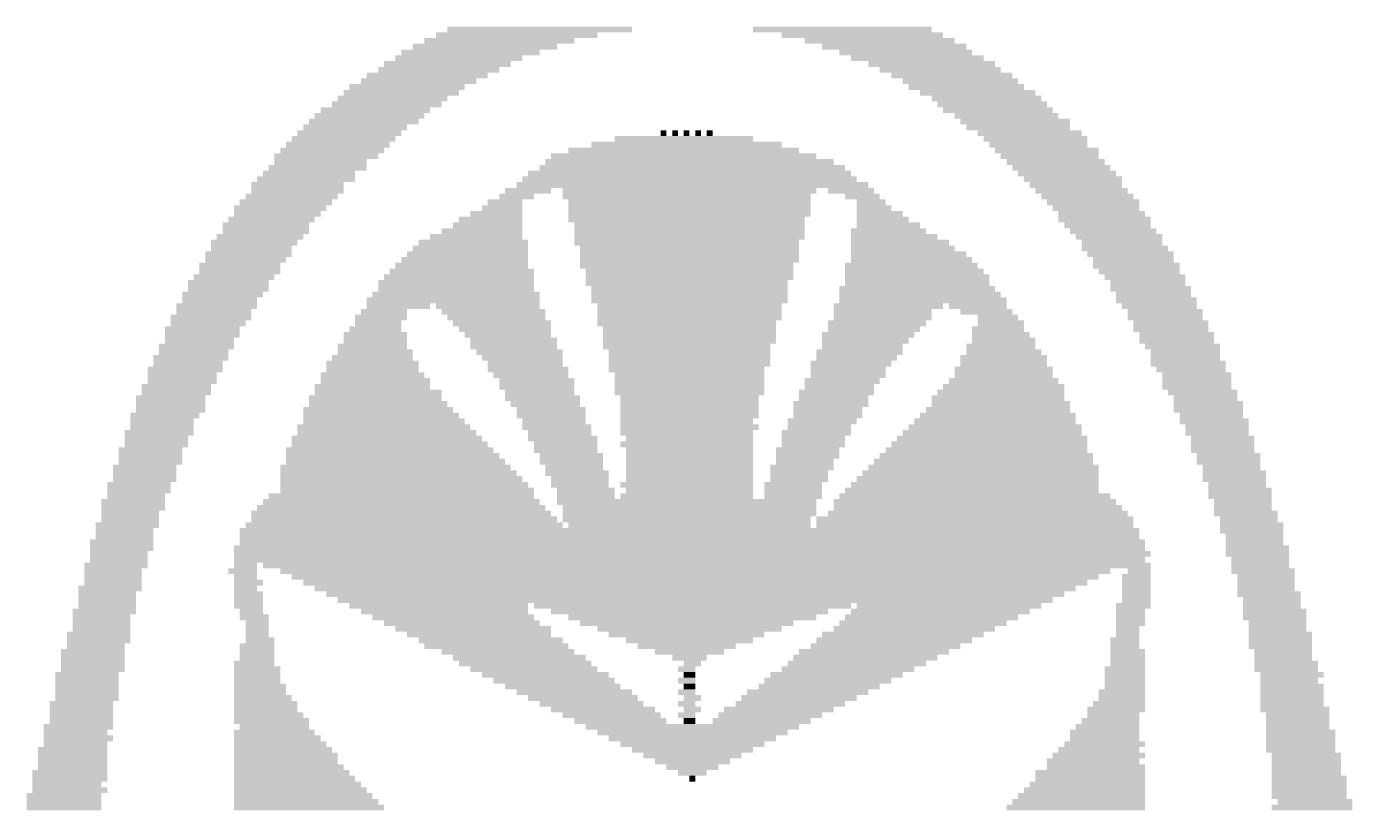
# Model space of a CAD drawing. Extents: x 0 to 100, y 0 to 50.
# Drawn here: x 84.49 to 90.34, y 42.72 to 46.16 of the extents above; entities that cross this region are included whole.
import ezdxf

# ---------------------------------------------------------------- set-up
doc = ezdxf.new("R2010")
doc.units = 0
doc.layers.add('21', color=251, linetype='CONTINUOUS')

# ---------------------------------------------------------------- blocks, each defined once
blk = doc.blocks.new('RECT')
blk.add_solid([(-0.5, -0.5), (0.5, -0.5), (-0.5, 0.5), (0.5, 0.5)])

msp = doc.modelspace()

# ---------------------------------------------------------------- block references
at = {"layer": '21', "yscale": 0.0254}
for p, xscale in [((86.7537, 46.1518), 0.8128), ((88.0872, 46.1518), 0.7874), ((86.5759, 46.101), 0.6604), ((86.6521, 46.1264), 0.7112), ((88.1761, 46.1264), 0.7112), ((88.2523, 46.101), 0.6604), ((86.3981, 46.0248), 0.5588), ((86.4489, 46.0502), 0.6096), ((86.5124, 46.0756), 0.635), ((88.3158, 46.0756), 0.635), ((88.3666, 46.0502), 0.5842), ((88.4174, 46.0248), 0.5842), ((86.3092, 45.974), 0.5334), ((86.3473, 45.9994), 0.5588), ((88.4809, 45.9994), 0.5588), ((88.519, 45.974), 0.5334), ((86.2203, 45.9232), 0.508), ((86.2584, 45.9486), 0.5334), ((88.5698, 45.9486), 0.5334), ((88.6079, 45.9232), 0.508), ((86.1441, 45.8724), 0.508), ((86.1695, 45.8978), 0.508), ((88.6333, 45.8978), 0.508), ((88.6841, 45.8724), 0.508), ((86.0298, 45.7962), 0.4826), ((86.0806, 45.8216), 0.4826), ((86.106, 45.847), 0.4826), ((88.7222, 45.847), 0.4826), ((88.7476, 45.8216), 0.4826), ((88.773, 45.7962), 0.4826), ((85.979, 45.7454), 0.4826), ((86.0044, 45.7708), 0.4826), ((88.8111, 45.7708), 0.4572), ((88.8492, 45.7454), 0.4826), ((85.9155, 45.6946), 0.4572), ((85.9409, 45.72), 0.4572), ((87.2998, 45.6946), 0.0254), ((87.3506, 45.6946), 0.0254), ((87.4014, 45.6946), 0.0254), ((87.4522, 45.6946), 0.0254), ((87.503, 45.6946), 0.0254), ((88.8619, 45.72), 0.4572), ((88.9127, 45.6946), 0.4572), ((85.8393, 45.6184), 0.4572), ((85.8647, 45.6438), 0.4572), ((85.8901, 45.6692), 0.4572), ((87.3887, 45.6184), 1.016), ((87.4014, 45.6438), 0.8382), ((87.3887, 45.6692), 0.6096), ((88.9381, 45.6692), 0.4572), ((88.9508, 45.6438), 0.4318), ((88.9889, 45.6184), 0.4572), ((85.8139, 45.593), 0.4572), ((85.7885, 45.5676), 0.4064), ((87.4141, 45.5676), 1.27), ((87.3887, 45.593), 1.1684), ((89.0016, 45.593), 0.4318), ((89.027, 45.5676), 0.4318), ((85.7377, 45.5168), 0.4064), ((85.7758, 45.5422), 0.4318), ((87.4141, 45.5168), 1.4224), ((87.4268, 45.5422), 1.3462), ((89.0524, 45.5422), 0.4318), ((89.0778, 45.5168), 0.4318), ((85.6869, 45.466), 0.4064), ((85.6869, 45.4406), 0.4064), ((85.725, 45.4914), 0.4318), ((86.7029, 45.4406), 0.2032), ((87.4268, 45.466), 1.5494), ((87.4141, 45.4914), 1.4732), ((87.4141, 45.4406), 1.1176), ((88.1253, 45.4406), 0.2032), ((89.1032, 45.4914), 0.4318), ((89.1159, 45.466), 0.4064), ((89.1413, 45.4406), 0.4064), ((85.6361, 45.3898), 0.4064), ((85.6615, 45.4152), 0.4064), ((86.6013, 45.3898), 0.1524), ((86.6521, 45.4152), 0.1524), ((87.4014, 45.4152), 1.0922), ((87.4141, 45.3898), 1.0668), ((88.1761, 45.4152), 0.1524), ((88.2142, 45.3898), 0.127), ((89.1667, 45.4152), 0.4064), ((89.1921, 45.3898), 0.4064), ((85.6107, 45.3644), 0.4064), ((85.598, 45.339), 0.381), ((86.5632, 45.339), 0.2286), ((86.5886, 45.3644), 0.1778), ((87.4141, 45.3644), 1.0668), ((87.4141, 45.339), 1.0668), ((88.2269, 45.3644), 0.1524), ((88.2523, 45.339), 0.2032), ((89.2048, 45.3644), 0.381), ((89.2302, 45.339), 0.381), ((85.5472, 45.2882), 0.381), ((85.5726, 45.3136), 0.381), ((86.5251, 45.2882), 0.3048), ((86.5378, 45.3136), 0.2794), ((87.4014, 45.3136), 1.0414), ((87.4141, 45.2882), 1.016), ((88.265, 45.3136), 0.2286), ((88.2904, 45.2882), 0.2794), ((89.2429, 45.3136), 0.4064), ((89.2556, 45.2882), 0.381), ((85.4964, 45.212), 0.381), ((85.5218, 45.2374), 0.381), ((85.5472, 45.2628), 0.381), ((86.4616, 45.212), 0.4826), ((86.4743, 45.2374), 0.4064), ((86.4997, 45.2628), 0.3556), ((87.4141, 45.2628), 1.016), ((87.4141, 45.2374), 1.016), ((87.4014, 45.212), 0.9906), ((88.2904, 45.2628), 0.3302), ((88.3158, 45.2374), 0.381), ((88.3412, 45.212), 0.4318), ((89.281, 45.2628), 0.381), ((89.3064, 45.2374), 0.381), ((89.3191, 45.212), 0.3556), ((85.471, 45.1612), 0.381), ((85.4837, 45.1866), 0.3556), ((86.4362, 45.1612), 0.5334), ((86.4489, 45.1866), 0.508), ((87.4141, 45.1866), 0.9652), ((87.4141, 45.1612), 0.9652), ((88.3539, 45.1866), 0.4572), ((88.3793, 45.1612), 0.508), ((89.3318, 45.1866), 0.381), ((89.3572, 45.1612), 0.381), ((85.4329, 45.1104), 0.3556), ((85.4583, 45.1358), 0.3556), ((86.4108, 45.1104), 0.5842), ((86.4235, 45.1358), 0.5588), ((87.4141, 45.1358), 0.9652), ((87.4014, 45.1104), 0.9398), ((88.392, 45.1104), 0.5842), ((88.392, 45.1358), 0.5334), ((89.3699, 45.1358), 0.3556), ((89.3826, 45.1104), 0.381), ((85.3821, 45.0342), 0.3556), ((85.4075, 45.0596), 0.3556), ((85.4329, 45.085), 0.3556), ((86.3854, 45.0342), 0.6858), ((86.3981, 45.0596), 0.6604), ((86.4108, 45.085), 0.635), ((87.4141, 45.085), 0.9144), ((87.4141, 45.0596), 0.9144), ((87.4014, 45.0342), 0.889), ((88.4047, 45.085), 0.6096), ((88.4174, 45.0596), 0.635), ((88.4174, 45.0342), 0.635), ((89.3953, 45.085), 0.3556), ((89.4207, 45.0596), 0.3556), ((89.4334, 45.0342), 0.3302), ((85.3567, 44.9834), 0.3556), ((85.3821, 45.0088), 0.3556), ((86.3854, 44.9834), 0.7366), ((86.3854, 45.0088), 0.6858), ((87.4141, 45.0088), 0.8636), ((87.4141, 44.9834), 0.8636), ((88.4174, 45.0088), 0.6858), ((88.4301, 44.9834), 0.7112), ((89.4461, 45.0088), 0.3556), ((89.4588, 44.9834), 0.3302), ((85.3313, 44.9326), 0.3556), ((85.344, 44.958), 0.3302), ((86.3727, 44.958), 0.762), ((86.1314, 44.9326), 0.2794), ((86.5251, 44.9326), 0.4572), ((87.4141, 44.958), 0.8636), ((87.4141, 44.9326), 0.8128), ((88.2904, 44.9326), 0.4826), ((88.4428, 44.958), 0.7366), ((88.6841, 44.9326), 0.254), ((89.4715, 44.958), 0.3556), ((89.4842, 44.9326), 0.3302), ((85.3059, 44.8818), 0.3556), ((85.2932, 44.8564), 0.3302), ((85.3186, 44.9072), 0.3302), ((86.0552, 44.8818), 0.2286), ((86.0425, 44.8564), 0.2032), ((86.0679, 44.9072), 0.2032), ((86.5505, 44.9072), 0.4572), ((86.5632, 44.8818), 0.4318), ((86.5886, 44.8564), 0.4318), ((87.4141, 44.9072), 0.8128), ((87.4141, 44.8818), 0.8128), ((87.4014, 44.8564), 0.7874), ((88.2396, 44.8564), 0.4318), ((88.265, 44.9072), 0.4318), ((88.265, 44.8818), 0.4318), ((88.7222, 44.9072), 0.2286), ((88.773, 44.8818), 0.1778), ((88.7857, 44.8564), 0.2032), ((89.5096, 44.9072), 0.3302), ((89.5096, 44.8818), 0.3302), ((89.535, 44.8564), 0.3302), ((85.2678, 44.831), 0.3302), ((85.2678, 44.8056), 0.3302), ((86.0298, 44.8056), 0.2794), ((86.0298, 44.831), 0.2286), ((86.6013, 44.831), 0.4064), ((86.614, 44.8056), 0.381), ((87.4141, 44.831), 0.762), ((87.4141, 44.8056), 0.762), ((88.2015, 44.8056), 0.4064), ((88.2269, 44.831), 0.4064), ((88.773, 44.831), 0.2286), ((88.7857, 44.8056), 0.254), ((89.535, 44.831), 0.3302), ((89.5604, 44.8056), 0.3302), ((85.2424, 44.7548), 0.3302), ((85.2551, 44.7802), 0.3048), ((86.0171, 44.7548), 0.3048), ((86.0298, 44.7802), 0.2794), ((86.6394, 44.7802), 0.381), ((86.6394, 44.7548), 0.381), ((87.4141, 44.7802), 0.762), ((87.4014, 44.7548), 0.7366), ((88.1888, 44.7802), 0.381), ((88.1761, 44.7548), 0.3556), ((88.7857, 44.7548), 0.3048), ((88.7984, 44.7802), 0.2794), ((89.5604, 44.7802), 0.3302), ((89.5858, 44.7548), 0.3302), ((85.217, 44.704), 0.3302), ((85.2297, 44.7294), 0.3048), ((86.0171, 44.704), 0.3556), ((86.0298, 44.7294), 0.3302), ((86.6648, 44.7294), 0.381), ((86.6775, 44.704), 0.3556), ((87.4141, 44.7294), 0.7112), ((87.4141, 44.704), 0.7112), ((88.1634, 44.7294), 0.381), ((88.1507, 44.704), 0.3556), ((88.7984, 44.704), 0.381), ((88.7984, 44.7294), 0.3302), ((89.5985, 44.7294), 0.3048), ((89.5985, 44.704), 0.3048), ((85.1916, 44.6532), 0.3302), ((85.1789, 44.6278), 0.3048), ((85.2043, 44.6786), 0.3048), ((86.0171, 44.6278), 0.4572), ((86.0171, 44.6786), 0.4064), ((86.0171, 44.6532), 0.4064), ((86.6902, 44.6786), 0.3302), ((86.7029, 44.6532), 0.3556), ((86.7156, 44.6278), 0.3302), ((87.4141, 44.6786), 0.7112), ((87.4014, 44.6532), 0.6858), ((87.4141, 44.6278), 0.6604), ((88.1253, 44.6786), 0.3556), ((88.1126, 44.6532), 0.3302), ((88.1126, 44.6278), 0.3302), ((88.7984, 44.6532), 0.4318), ((88.7984, 44.6278), 0.4318), ((88.7984, 44.6786), 0.381), ((89.6112, 44.6786), 0.3302), ((89.6239, 44.6532), 0.3048), ((89.6493, 44.6278), 0.3048), ((85.1535, 44.577), 0.3048), ((85.1789, 44.6024), 0.3048), ((86.0171, 44.577), 0.508), ((86.0298, 44.6024), 0.4826), ((86.741, 44.6024), 0.3302), ((86.741, 44.577), 0.3302), ((87.4141, 44.6024), 0.6604), ((87.4141, 44.577), 0.6604), ((88.0872, 44.6024), 0.3302), ((88.0745, 44.577), 0.3048), ((88.7984, 44.577), 0.5334), ((88.7984, 44.6024), 0.4826), ((89.6493, 44.6024), 0.3048), ((89.6493, 44.577), 0.3048), ((85.1281, 44.5262), 0.3048), ((85.1535, 44.5516), 0.3048), ((86.0298, 44.5262), 0.5842), ((86.0425, 44.5516), 0.5588), ((86.7537, 44.5516), 0.3048), ((86.7664, 44.5262), 0.3302), ((87.4141, 44.5516), 0.6604), ((87.4141, 44.5262), 0.6096), ((88.0618, 44.5516), 0.3302), ((88.0491, 44.5262), 0.3048), ((88.773, 44.5262), 0.5842), ((88.7857, 44.5516), 0.5588), ((89.6747, 44.5516), 0.3048), ((89.6874, 44.5262), 0.2794), ((85.1027, 44.45), 0.3048), ((85.1281, 44.5008), 0.3048), ((85.1281, 44.4754), 0.3048), ((86.0425, 44.4754), 0.6604), ((86.0552, 44.45), 0.6858), ((86.0425, 44.5008), 0.6096), ((86.7791, 44.5008), 0.3048), ((86.8045, 44.4754), 0.3048), ((86.8045, 44.45), 0.3048), ((87.4141, 44.5008), 0.6096), ((87.4141, 44.4754), 0.6096), ((87.4141, 44.45), 0.6096), ((88.0364, 44.5008), 0.3302), ((88.0237, 44.4754), 0.3048), ((88.0237, 44.45), 0.3048), ((88.773, 44.45), 0.6858), ((88.773, 44.4754), 0.635), ((88.7857, 44.5008), 0.6096), ((89.7001, 44.5008), 0.3048), ((89.7001, 44.4754), 0.3048), ((89.7128, 44.45), 0.2794), ((85.09, 44.4246), 0.2794), ((85.09, 44.3992), 0.2794), ((86.0679, 44.3992), 0.762), ((86.0679, 44.4246), 0.7112), ((86.8172, 44.4246), 0.2794), ((86.8299, 44.3992), 0.3048), ((87.4014, 44.4246), 0.5842), ((87.4141, 44.3992), 0.6096), ((87.9983, 44.4246), 0.3048), ((87.9856, 44.3992), 0.2794), ((88.7603, 44.3992), 0.762), ((88.7603, 44.4246), 0.7112), ((89.7255, 44.4246), 0.3048), ((89.7382, 44.3992), 0.2794), ((85.0773, 44.3738), 0.3048), ((85.0646, 44.3484), 0.2794), ((86.0806, 44.3484), 0.8382), ((86.0806, 44.3738), 0.7874), ((86.8426, 44.3738), 0.2794), ((86.8553, 44.3484), 0.3048), ((87.4014, 44.3738), 0.5842), ((87.4141, 44.3484), 0.5588), ((87.9729, 44.3738), 0.3048), ((87.9602, 44.3484), 0.2794), ((88.7476, 44.3484), 0.8382), ((88.7476, 44.3738), 0.7874), ((89.7382, 44.3738), 0.2794), ((89.7636, 44.3484), 0.2794), ((85.0392, 44.2976), 0.2794), ((85.0392, 44.2722), 0.2794), ((85.0646, 44.323), 0.2794), ((86.0933, 44.2976), 0.9144), ((86.106, 44.2722), 0.9398), ((86.0933, 44.323), 0.8636), ((86.868, 44.323), 0.2794), ((86.868, 44.2976), 0.2794), ((86.8934, 44.2722), 0.2794), ((87.4014, 44.323), 0.5842), ((87.4141, 44.2976), 0.5588), ((87.4141, 44.2722), 0.5588), ((87.9348, 44.2976), 0.2794), ((87.9348, 44.2722), 0.2794), ((87.9602, 44.323), 0.2794), ((88.7222, 44.2722), 0.9398), ((88.7222, 44.2976), 0.889), ((88.7349, 44.323), 0.8636), ((89.7636, 44.323), 0.2794), ((89.7636, 44.2976), 0.2794), ((89.789, 44.2722), 0.2794), ((85.0138, 44.2214), 0.2794), ((85.0392, 44.2468), 0.2794), ((86.1187, 44.2214), 1.016), ((86.1187, 44.2468), 0.9652), ((86.8934, 44.2468), 0.2794), ((86.9061, 44.2214), 0.254), ((87.4141, 44.2468), 0.5588), ((87.4141, 44.2214), 0.5588), ((87.9094, 44.2214), 0.2794), ((87.9221, 44.2468), 0.254), ((88.7095, 44.2214), 1.016), ((88.7095, 44.2468), 0.9652), ((89.789, 44.2468), 0.2794), ((89.8017, 44.2214), 0.254), ((85.0138, 44.196), 0.2794), ((85.0138, 44.1706), 0.2794), ((86.1314, 44.196), 1.0414), ((86.1441, 44.1706), 1.0668), ((86.9188, 44.196), 0.2794), ((86.9315, 44.1706), 0.254), ((87.4141, 44.196), 0.5588), ((87.4141, 44.1706), 0.5588), ((87.8967, 44.196), 0.254), ((87.8967, 44.1706), 0.254), ((88.6841, 44.1706), 1.0668), ((88.6968, 44.196), 1.0414), ((89.8144, 44.196), 0.2794), ((89.8144, 44.1706), 0.2794), ((84.9884, 44.1452), 0.2794), ((84.9884, 44.1198), 0.2794), ((86.1568, 44.1452), 1.0922), ((86.1695, 44.1198), 1.1176), ((86.9315, 44.1452), 0.254), ((86.9569, 44.1198), 0.254), ((87.4014, 44.1452), 0.5842), ((87.4141, 44.1198), 0.5588), ((87.8713, 44.1452), 0.254), ((87.8713, 44.1198), 0.254), ((88.6587, 44.1198), 1.1176), ((88.6714, 44.1452), 1.0922), ((89.8271, 44.1452), 0.254), ((89.8398, 44.1198), 0.2794), ((84.963, 44.069), 0.2794), ((84.963, 44.0436), 0.2794), ((84.9757, 44.0944), 0.254), ((86.1441, 44.0436), 1.27), ((86.1441, 44.069), 1.2192), ((86.1441, 44.0944), 1.1684), ((86.9569, 44.0944), 0.254), ((87.4014, 44.069), 1.143), ((87.4141, 44.0436), 1.1176), ((87.4014, 44.0944), 0.5842), ((87.8713, 44.0944), 0.254), ((88.6714, 44.069), 1.2446), ((88.6841, 44.0436), 1.27), ((88.6714, 44.0944), 1.1938), ((89.8398, 44.0944), 0.2794), ((89.8525, 44.069), 0.254), ((89.8525, 44.0436), 0.254), ((84.9503, 44.0182), 0.254), ((84.9503, 43.9928), 0.254), ((86.1441, 44.0182), 1.3208), ((86.1568, 43.9928), 1.3462), ((87.4141, 44.0182), 1.1176), ((87.4014, 43.9928), 1.0922), ((88.6714, 43.9928), 1.397), ((88.6841, 44.0182), 1.3208), ((89.8652, 44.0182), 0.2794), ((89.8779, 43.9928), 0.254), ((84.9376, 43.9674), 0.2794), ((84.9249, 43.942), 0.254), ((87.4141, 43.942), 3.9624), ((86.1568, 43.9674), 1.397), ((87.4141, 43.9674), 1.0668), ((88.6714, 43.9674), 1.397), ((89.8906, 43.9674), 0.2794), ((89.8906, 43.942), 0.2794), ((84.9122, 43.8912), 0.2794), ((84.9122, 43.8658), 0.2794), ((84.9249, 43.9166), 0.254), ((87.4141, 43.8658), 4.0132), ((87.4141, 43.9166), 3.9624), ((87.4268, 43.8912), 3.9878), ((89.9033, 43.9166), 0.254), ((89.9033, 43.8912), 0.254), ((89.916, 43.8658), 0.2794), ((84.8995, 43.8404), 0.254), ((84.8995, 43.815), 0.254), ((87.4268, 43.8404), 4.0386), ((87.4141, 43.815), 4.0132), ((89.916, 43.8404), 0.2794), ((89.9287, 43.815), 0.254), ((84.8868, 43.7896), 0.2794), ((84.8741, 43.7642), 0.254), ((85.4456, 43.7642), 0.127), ((85.4583, 43.7896), 0.1016), ((87.4903, 43.7896), 3.9116), ((87.4395, 43.7642), 3.6576), ((89.3953, 43.7642), 0.1016), ((89.9287, 43.7896), 0.254), ((89.9414, 43.7642), 0.2794), ((84.8614, 43.688), 0.2794), ((84.8741, 43.7388), 0.254), ((84.8741, 43.7134), 0.254), ((85.4583, 43.7388), 0.1016), ((85.471, 43.7134), 0.127), ((85.4583, 43.688), 0.1016), ((87.4395, 43.7388), 3.556), ((87.4395, 43.7134), 3.4544), ((87.4395, 43.688), 3.3528), ((89.3826, 43.7388), 0.127), ((89.3826, 43.7134), 0.127), ((89.3826, 43.688), 0.127), ((89.9541, 43.7388), 0.254), ((89.9541, 43.7134), 0.254), ((89.9541, 43.688), 0.254), ((84.8487, 43.6626), 0.254), ((84.8487, 43.6372), 0.254), ((85.471, 43.6626), 0.127), ((85.471, 43.6372), 0.127), ((87.4395, 43.6626), 3.2512), ((87.4395, 43.6372), 3.1496), ((89.3826, 43.6626), 0.127), ((89.3826, 43.6372), 0.127), ((89.9668, 43.6626), 0.2794), ((89.9795, 43.6372), 0.254), ((84.836, 43.5864), 0.2794), ((84.8487, 43.6118), 0.254), ((85.471, 43.6118), 0.127), ((85.4837, 43.5864), 0.1016), ((86.3092, 43.6118), 0.7874), ((86.3346, 43.5864), 0.7366), ((87.4268, 43.6118), 1.397), ((87.4141, 43.5864), 1.2192), ((88.519, 43.5864), 0.7874), ((88.5571, 43.6118), 0.8128), ((89.3699, 43.6118), 0.1524), ((89.3572, 43.5864), 0.127), ((89.9795, 43.6118), 0.254), ((89.9922, 43.5864), 0.2794), ((84.8233, 43.561), 0.254), ((84.8233, 43.5356), 0.254), ((85.4964, 43.561), 0.127), ((85.5091, 43.5356), 0.1016), ((86.3727, 43.561), 0.7112), ((86.4108, 43.5356), 0.6858), ((87.4268, 43.561), 1.0922), ((87.4014, 43.5356), 0.9398), ((88.4428, 43.5356), 0.7366), ((88.4809, 43.561), 0.762), ((89.3572, 43.561), 0.127), ((89.3572, 43.5356), 0.127), ((89.9922, 43.561), 0.2794), ((90.0049, 43.5356), 0.254), ((84.8106, 43.4848), 0.2794), ((84.8106, 43.4594), 0.2794), ((84.8233, 43.5102), 0.254), ((85.5091, 43.5102), 0.1016), ((85.5091, 43.4848), 0.1016), ((85.5218, 43.4594), 0.127), ((86.4616, 43.5102), 0.6858), ((86.487, 43.4848), 0.635), ((86.5378, 43.4594), 0.635), ((87.4141, 43.5102), 0.8128), ((87.4014, 43.4848), 0.6858), ((87.4141, 43.4594), 0.5588), ((88.3158, 43.4594), 0.6858), ((88.3539, 43.4848), 0.7112), ((88.4047, 43.5102), 0.7112), ((89.3318, 43.4594), 0.127), ((89.3445, 43.5102), 0.1016), ((89.3445, 43.4848), 0.1016), ((90.0049, 43.5102), 0.254), ((90.0176, 43.4848), 0.2794), ((90.0176, 43.4594), 0.2794), ((84.7852, 43.4086), 0.2794), ((84.7979, 43.434), 0.254), ((85.5091, 43.434), 0.1524), ((85.5091, 43.4086), 0.1524), ((86.5632, 43.434), 0.635), ((86.614, 43.4086), 0.5842), ((87.4014, 43.434), 0.4318), ((87.4141, 43.4086), 0.3048), ((88.2269, 43.4086), 0.6604), ((88.2777, 43.434), 0.6604), ((89.3318, 43.434), 0.127), ((89.3445, 43.4086), 0.1524), ((90.0176, 43.434), 0.2794), ((90.0303, 43.4086), 0.254), ((84.7852, 43.3832), 0.2794), ((84.7852, 43.3578), 0.2794), ((85.4964, 43.3578), 0.1778), ((85.5091, 43.3832), 0.1524), ((86.6648, 43.3832), 0.5842), ((86.6902, 43.3578), 0.5842), ((87.4141, 43.3832), 0.1524), ((87.4268, 43.3578), 0.0762), ((88.1507, 43.3578), 0.6096), ((88.1888, 43.3832), 0.635), ((89.3445, 43.3832), 0.1524), ((89.3445, 43.3578), 0.1524), ((90.0303, 43.3832), 0.254), ((90.043, 43.3578), 0.2794), ((84.7598, 43.307), 0.2794), ((84.7598, 43.2816), 0.2794), ((84.7852, 43.3324), 0.2794), ((85.5091, 43.3324), 0.2032), ((85.5091, 43.307), 0.2032), ((85.5091, 43.2816), 0.2032), ((86.7283, 43.3324), 0.5588), ((86.7791, 43.307), 0.5588), ((86.8172, 43.2816), 0.5334), ((87.4014, 43.3324), 0.0762), ((87.4014, 43.2816), 0.0762), ((87.4141, 43.307), 0.0508), ((88.0237, 43.2816), 0.5588), ((88.0618, 43.307), 0.5842), ((88.1126, 43.3324), 0.5842), ((89.3318, 43.3324), 0.1778), ((89.3318, 43.307), 0.1778), ((89.3318, 43.2816), 0.1778), ((90.043, 43.3324), 0.2794), ((90.0684, 43.307), 0.2794), ((90.0557, 43.2816), 0.254), ((84.7598, 43.2562), 0.2794), ((84.7598, 43.2308), 0.2794), ((85.5218, 43.2562), 0.2286), ((85.5218, 43.2308), 0.2286), ((86.8553, 43.2562), 0.508), ((86.9061, 43.2308), 0.508), ((87.4014, 43.2308), 0.0762), ((87.4141, 43.2562), 0.0508), ((87.9348, 43.2308), 0.5334), ((87.9856, 43.2562), 0.5334), ((89.3191, 43.2308), 0.2032), ((89.3318, 43.2562), 0.1778), ((90.0684, 43.2562), 0.2794), ((90.0684, 43.2308), 0.2794), ((84.7344, 43.18), 0.2794), ((84.7598, 43.2054), 0.2794), ((85.5345, 43.2054), 0.254), ((85.5472, 43.18), 0.2794), ((86.9442, 43.2054), 0.4826), ((86.9823, 43.18), 0.4572), ((87.4014, 43.18), 0.0762), ((87.4268, 43.2054), 0.0762), ((87.8586, 43.18), 0.4826), ((87.8967, 43.2054), 0.508), ((89.3064, 43.18), 0.2286), ((89.3191, 43.2054), 0.2032), ((90.0684, 43.2054), 0.2794), ((90.0684, 43.18), 0.2794), ((84.7344, 43.1546), 0.2794), ((84.7344, 43.1292), 0.2794), ((84.7344, 43.1038), 0.2794), ((85.5472, 43.1546), 0.2794), ((85.5599, 43.1292), 0.3048), ((85.5726, 43.1038), 0.3302), ((87.0331, 43.1546), 0.4572), ((87.0712, 43.1292), 0.4318), ((87.1093, 43.1038), 0.4064), ((87.4014, 43.1292), 0.0762), ((87.4268, 43.1546), 0.0762), ((87.4141, 43.1038), 0.0508), ((87.7316, 43.1038), 0.4318), ((87.7697, 43.1292), 0.4572), ((87.8078, 43.1546), 0.4826), ((89.2683, 43.1038), 0.254), ((89.2937, 43.1546), 0.254), ((89.281, 43.1292), 0.2286), ((90.0811, 43.1546), 0.3048), ((90.0938, 43.1292), 0.2794), ((90.0938, 43.1038), 0.2794), ((84.7217, 43.0784), 0.3048), ((84.709, 43.053), 0.2794), ((85.5853, 43.053), 0.3556), ((85.5853, 43.0784), 0.3048), ((87.4268, 43.0784), 0.9398), ((87.4268, 43.053), 0.8382), ((89.2429, 43.053), 0.3048), ((89.2556, 43.0784), 0.2794), ((90.0938, 43.0784), 0.2794), ((90.1065, 43.053), 0.3048), ((84.7217, 43.0276), 0.3048), ((84.709, 43.0022), 0.2794), ((85.598, 43.0276), 0.381), ((85.6107, 43.0022), 0.4064), ((87.4268, 43.0276), 0.7366), ((87.4268, 43.0022), 0.635), ((89.2429, 43.0022), 0.3556), ((89.2429, 43.0276), 0.3048), ((90.1065, 43.0276), 0.3048), ((90.1065, 43.0022), 0.3048), ((84.6963, 42.9768), 0.3048), ((84.6963, 42.9514), 0.3048), ((85.6234, 42.9768), 0.4318), ((85.6361, 42.9514), 0.4572), ((87.4268, 42.9768), 0.5334), ((87.4268, 42.9514), 0.4318), ((89.2175, 42.9514), 0.4064), ((89.2175, 42.9768), 0.3556), ((90.1065, 42.9768), 0.3048), ((90.1319, 42.9514), 0.3048), ((84.6836, 42.8752), 0.3302), ((84.6963, 42.926), 0.3048), ((84.6963, 42.9006), 0.3048), ((85.6361, 42.926), 0.4572), ((85.6488, 42.9006), 0.4826), ((85.6615, 42.8752), 0.508), ((87.4268, 42.926), 0.3302), ((87.4268, 42.9006), 0.2286), ((87.4268, 42.8752), 0.127), ((89.1794, 42.8752), 0.4826), ((89.1921, 42.926), 0.4064), ((89.2048, 42.9006), 0.4318), ((90.1319, 42.926), 0.3048), ((90.1319, 42.9006), 0.3048), ((90.1319, 42.8752), 0.3048), ((84.6836, 42.8498), 0.3302), ((84.6709, 42.8244), 0.3048), ((85.6742, 42.8498), 0.5334), ((85.6869, 42.8244), 0.5588), ((87.4268, 42.8498), 0.0254), ((89.1667, 42.8244), 0.508), ((89.1794, 42.8498), 0.4826), ((90.1446, 42.8498), 0.3302), ((90.1446, 42.8244), 0.3302), ((84.6582, 42.7736), 0.3302), ((84.6836, 42.799), 0.3302), ((85.6996, 42.799), 0.5842), ((85.7123, 42.7736), 0.6096), ((89.1413, 42.7736), 0.5588), ((89.154, 42.799), 0.5334), ((90.1446, 42.799), 0.3302), ((90.1446, 42.7736), 0.3302), ((84.6582, 42.7482), 0.3302), ((84.6582, 42.7228), 0.3302), ((85.725, 42.7482), 0.635), ((85.7377, 42.7228), 0.6604), ((89.1159, 42.7228), 0.6096), ((89.1286, 42.7482), 0.5842), ((90.1573, 42.7228), 0.3556), ((90.17, 42.7482), 0.3302)]:
    msp.add_blockref('RECT', p, dxfattribs=dict(at, xscale=xscale))

doc.saveas('drawing.dxf')
